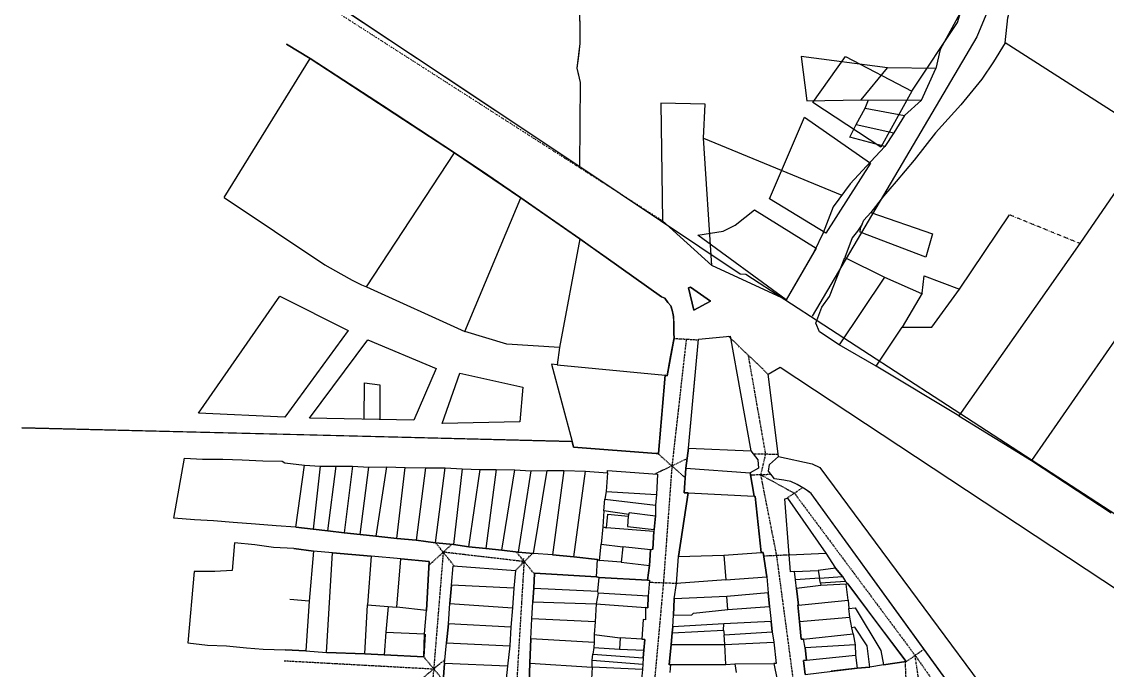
# Model space of a CAD drawing. Header units: millimetres. Extents: x 601939 to 603701, y 1317526 to 1318934.
# Drawn here: x 602226 to 602780, y 1317949 to 1318280 of the extents above; entities that cross this region are included whole.
import ezdxf

# ---------------------------------------------------------------- set-up
doc = ezdxf.new("R2010")
doc.units = ezdxf.units.MM
doc.linetypes.add('DASHED', pattern=[0.75, 0.5, -0.25])
doc.linetypes.add('DOT', pattern=[0.25, 0, -0.25])
for name, color, linetype in [('1', 7, 'Continuous'), ('12', 7, 'Continuous'), ('2', 7, 'Continuous'), ('50', 7, 'Continuous'), ('9', 7, 'Continuous'), ('CVL_CUADCON_LIN', 8, 'Continuous')]:
    doc.layers.add(name, color=color, linetype=linetype)

msp = doc.modelspace()

# ---------------------------------------------------------------- linework, layer by layer
at = {"layer": '1', "color": 1, "linetype": 'Continuous'}
for points in [[(602326.7, 1318327.48), (602372.08, 1318298.38), (602441.22, 1318252.34), (602510.36, 1318206.3), (602510.54, 1318227.69), (602510.73, 1318249.08), (602509.91, 1318252.81), (602509.09, 1318256.54), (602509.81, 1318262.81), (602510.54, 1318269.08), (602510.46, 1318291.86), (602510.39, 1318314.64), (602510.21, 1318354.83), (602431.12, 1318358.94), (602352.03, 1318363.04), (602350.5, 1318363.09)], [(602225.57, 1318072.89), (602366.06, 1318069.36), (602506.56, 1318065.82), (602507.12, 1318062.98), (602549.41, 1318059.63), (602550.53, 1318059.63), (602552.23, 1318079.64), (602553.92, 1318099.64), (602554.94, 1318099.44), (602556.75, 1318109.11), (602558.56, 1318118.78), (602558.41, 1318120.96), (602558.43, 1318123.07), (602558.45, 1318125.18), (602558.32, 1318127.44), (602558.19, 1318129.7), (602557.88, 1318131.32), (602557.57, 1318132.94), (602557.19, 1318133.98), (602556.81, 1318135.02), (602555.38, 1318136.8), (602553.8, 1318139.03), (602552.94, 1318139.38), (602552.07, 1318139.74), (602537.95, 1318149.72), (602523.83, 1318159.7), (602517.11, 1318164.49), (602510.39, 1318169.28), (602495.41, 1318179.77), (602480.37, 1318190.26), (602463.42, 1318201.78), (602446.48, 1318213.3), (602409.62, 1318237.34), (602372.76, 1318261.39), (602360.76, 1318268.77)], [(602568.6, 1318132.85), (602577.08, 1318137.43), (602566.91, 1318144.68), (602565.94, 1318144.32), (602568.6, 1318132.85)], [(602556.42, 1317947.91), (602556.87, 1317951.93), (602556.06, 1317951.72), (602557, 1317962.23), (602557.6, 1317968.07), (602557.85, 1317971.27), (602558.15, 1317977.1), (602558.49, 1317985.43), (602559.69, 1317993.25), (602560.79, 1318007.06), (602565.76, 1318039.55), (602563.63, 1318039.65), (602564.57, 1318052.19), (602565.93, 1318062.5), (602568.45, 1318090.27), (602570.97, 1318118.04)], [(602570.97, 1318118.04), (602587.18, 1318119.58), (602597.6, 1318061.01), (602601.16, 1318056.4), (602601.53, 1318052.28), (602597.36, 1318049.79), (602599.36, 1318037.92), (602599.92, 1318037.82), (602602.87, 1318009.14), (602603.94, 1318009.09), (602605.79, 1317996.81), (602606.46, 1317988.64), (602607.14, 1317981.63), (602608.01, 1317973.87), (602608.63, 1317968.59), (602609.45, 1317963.36), (602610.59, 1317952.55), (602609.42, 1317952.4), (602610.24, 1317948.28)], [(602611.78, 1318058.24), (602606.58, 1318100.26), (602612.72, 1318103.77), (602725.33, 1318029.44), (602837.94, 1317955.11)], [(602308.6, 1318057.31), (602317.8, 1318056.76), (602328.22, 1318056.78), (602338.08, 1318056.43), (602348.65, 1318055.89), (602358.41, 1318055.75), (602359.84, 1318054.88), (602369.95, 1318053.68), (602377.88, 1318053.28), (602386.07, 1318053.24), (602394.45, 1318053.2), (602402.69, 1318052.8), (602411.79, 1318052.97), (602421.19, 1318052.62), (602431.61, 1318052.33), (602441.62, 1318052.4), (602450.37, 1318051.85), (602459.62, 1318051.6), (602467.75, 1318051.51), (602477.2, 1318051.37), (602485.39, 1318050.87), (602493.77, 1318050.94), (602502.31, 1318051), (602513.29, 1318050.65), (602524.53, 1318049.81), (602524.58, 1318051.02), (602550.09, 1318049.13), (602549.45, 1318038.82), (602549.1, 1318033.39), (602548.96, 1318027.7), (602548.41, 1318020.95), (602548.11, 1318019.94), (602547.67, 1318010.9), (602546.45, 1318010.59), (602545.9, 1318002.47), (602545, 1317995.11), (602520.2, 1317996.35), (602518.98, 1317996.7), (602519.47, 1318005.54), (602507.42, 1318006.89), (602496.44, 1318007.89), (602486.68, 1318008.64), (602482.79, 1318008.94), (602478.9, 1318009.24), (602470.62, 1318010.4), (602462.48, 1318011.2), (602453.84, 1318012.11), (602445.96, 1318013.16), (602436.81, 1318014.17), (602426.95, 1318015.47), (602416.93, 1318016.22), (602406.36, 1318017.48), (602398.33, 1318018.28), (602390.09, 1318019.24), (602381.86, 1318020.24), (602374.23, 1318021.09), (602365.43, 1318022.1), (602355.42, 1318022.7), (602344.9, 1318023.6), (602333.51, 1318024.45), (602323.4, 1318025.25), (602313.69, 1318025.84), (602303.21, 1318026.69), (602308.6, 1318057.31)], [(602807.32, 1317904.72), (602774.62, 1317861.17), (602777.02, 1317853.26), (602775.27, 1317850.69), (602773.52, 1317848.13), (602772.63, 1317847.9), (602770.95, 1317847.74), (602769.33, 1317847.92), (602767.78, 1317848.27), (602766.43, 1317849.06), (602765.79, 1317849.59), (602697.14, 1317944.43), (602628.49, 1318039.27), (602626.91, 1318040.39), (602625.33, 1318041.5), (602621.36, 1318043.83), (602618, 1318045.4), (602616.28, 1318045.78), (602614.55, 1318046.16), (602612.11, 1318046.46), (602609.67, 1318046.76), (602606.76, 1318050.67), (602607.16, 1318054.17), (602611.78, 1318058.24)], [(602617.31, 1318007.89), (602615.07, 1318036.57), (602616.34, 1318036.82), (602635.91, 1318008.82), (602640.85, 1318001.11), (602644.52, 1317996.96), (602646.05, 1317994.42), (602647.12, 1317993.15), (602662.04, 1317973.3), (602676.97, 1317953.44), (602665.44, 1317951.75), (602658.37, 1317950.63), (602651.97, 1317950.11), (602638.71, 1317948.5)], [(602313.53, 1317999.45), (602310.34, 1317962.95), (602320.35, 1317961.89), (602330.11, 1317961.55), (602340.28, 1317960.44), (602348.82, 1317959.79), (602360.05, 1317959.5), (602370.58, 1317959.01), (602381.2, 1317958.16), (602400.62, 1317957.47), (602410.63, 1317956.87), (602430.71, 1317955.88), (602431.1, 1317967.56), (602432.09, 1317979.59), (602433.57, 1318004.62), (602419.03, 1318005.97), (602403.99, 1318007.27), (602384.26, 1318008.92), (602374.4, 1318009.83), (602364.44, 1318011.13), (602354.02, 1318011.78), (602344.51, 1318013.14), (602334.19, 1318014.04), (602333.06, 1317999.96), (602324.05, 1317999.51), (602313.53, 1317999.45)], [(602625.44, 1317946.88), (602624.57, 1317954.04), (602626.09, 1317954.14), (602625.42, 1317960.43), (602624.6, 1317964.95), (602623.28, 1317964.95), (602622.45, 1317973.88), (602621.67, 1317982.41), (602622.08, 1317982.26), (602621.05, 1317990.79), (602620.48, 1317995.15), (602619.91, 1317999.41), (602617.98, 1317999.31), (602617.31, 1318007.89)], [(602440.69, 1317943.46), (602441.29, 1317952.5), (602442.44, 1317962.95), (602443.39, 1317972.8), (602444.13, 1317983.06), (602444.93, 1317992.5), (602445.72, 1318002.4)], [(602445.72, 1318002.4), (602477.55, 1317999.95), (602476.8, 1317990.97), (602476.05, 1317980.96), (602475.26, 1317971.01), (602474.61, 1317961.52), (602473.56, 1317951.16), (602472.46, 1317941.37)], [(602484.51, 1317943), (602484.9, 1317952.7), (602485.43, 1317965.09), (602485.92, 1317975.24), (602486.42, 1317983.97), (602486.86, 1317990.93), (602487.21, 1317998.64)], [(602487.21, 1317998.64), (602518.98, 1317996.7), (602520.2, 1317996.35), (602545, 1317995.11), (602545.92, 1317995.06), (602545.27, 1317986.84), (602545.13, 1317980.95), (602543.86, 1317981.05), (602543.92, 1317974.8), (602542.75, 1317974.9), (602542, 1317964.9), (602543.63, 1317964.65), (602543.13, 1317959.22), (602542.78, 1317955.36), (602542.48, 1317952.21), (602542.39, 1317949.42), (602541.84, 1317944.29)]]:
    msp.add_lwpolyline(points, dxfattribs=at)
at = {"layer": '12', "color": 1, "linetype": 'DASHED'}
for p, q in [((602570.92, 1318117.57), (602558.47, 1318118.29)), ((602606.6, 1318100.09), (602586.3, 1318119.49)), ((602565.22, 1318057.08), (602548.72, 1318049.23)), ((602550.28, 1318059.63), (602564.21, 1318047.34)), ((602611.65, 1318059.27), (602598.93, 1318059.29)), ((602608.03, 1318048.96), (602597.56, 1318048.64)), ((602615.69, 1318036.69), (602624.06, 1318042.25)), ((602433.46, 1318002.77), (602445.02, 1318013.27)), ((602446.25, 1318002.36), (602436.78, 1318014.17)), ((602477.55, 1317999.95), (602486.26, 1318008.67)), ((602487.19, 1317998.2), (602478.11, 1318009.35)), ((602617.61, 1318007.9), (602604.21, 1318007.29)), ((602560.23, 1317993.29), (602545.82, 1317993.83)), ((602430.71, 1317955.88), (602440.72, 1317943.84)), ((602676.97, 1317953.44), (602686.02, 1317959.8)), ((602430.02, 1317944.93), (602441.5, 1317954.44)), ((602676.94, 1317943.8), (602676.54, 1317953.38))]:
    msp.add_line(p, q, dxfattribs=at)
at = {"layer": '2', "color": 1, "linetype": 'DOT'}
for p, q in [((602552.6, 1318178.48), (602279.64, 1318353.46)), ((602765.52, 1318166.95), (602729.63, 1318181.56))]:
    msp.add_line(p, q, dxfattribs=at)
at = {"layer": '2', "color": 1, "linetype": 'Continuous'}
for p, q in [((602510.54, 1318269.08), (602510.39, 1318314.64)), ((602372.08, 1318298.38), (602510.36, 1318206.3)), ((602360.76, 1318268.77), (602372.76, 1318261.39)), ((602509.09, 1318256.54), (602510.54, 1318269.08)), ((602802.68, 1318221.16), (602727.49, 1318269.42)), ((602623.3, 1318262.36), (602626.26, 1318239.74)), ((602667.43, 1318256.57), (602623.3, 1318262.36)), ((602510.73, 1318249.08), (602509.09, 1318256.54)), ((602653.99, 1318240.26), (602667.43, 1318256.57)), ((602692.11, 1318256.27), (602667.43, 1318256.57)), ((602684.78, 1318240.08), (602692.11, 1318256.27)), ((602510.36, 1318206.3), (602510.73, 1318249.08)), ((602551.73, 1318238.59), (602552.6, 1318178.48)), ((602574.39, 1318238), (602551.73, 1318238.59)), ((602573.44, 1318220.65), (602574.39, 1318238)), ((602626.26, 1318239.74), (602653.99, 1318240.26)), ((602653.99, 1318240.26), (602684.78, 1318240.08)), ((602656.1, 1318235.97), (602657.8, 1318240.33)), ((602684.78, 1318240.08), (602676.02, 1318232.27)), ((602651.42, 1318227.73), (602656.1, 1318235.97)), ((602656.1, 1318235.97), (602676.02, 1318232.27)), ((602676.02, 1318232.27), (602670.58, 1318223.51)), ((602651.42, 1318227.73), (602670.58, 1318223.51)), ((602670.58, 1318223.51), (602666.13, 1318216.54)), ((602802.68, 1318221.16), (602765.52, 1318166.95)), ((602573.44, 1318220.65), (602644.08, 1318191.54)), ((602577.7, 1318155.77), (602573.44, 1318220.65)), ((602401.51, 1318144.78), (602446.48, 1318213.3)), ((602446.48, 1318213.3), (602480.37, 1318190.26)), ((602838.99, 1318197.64), (602740.86, 1318056.17)), ((602328.9, 1318190.48), (602380.2, 1318155.98)), ((602451.67, 1318122), (602480.37, 1318190.26)), ((602480.37, 1318190.26), (602510.44, 1318169.28)), ((602658.87, 1318182.78), (602690.37, 1318171.9)), ((602552.6, 1318178.48), (602577.7, 1318155.77)), ((602704.13, 1318143.63), (602729.63, 1318181.56)), ((602687.03, 1318159.87), (602653.46, 1318172.74)), ((602690.37, 1318171.9), (602687.03, 1318159.87)), ((602510.44, 1318169.28), (602500.07, 1318113.89)), ((602765.52, 1318166.95), (602703.8, 1318078.91)), ((602380.2, 1318155.98), (602388.44, 1318151.47)), ((602615.68, 1318138.14), (602577.7, 1318155.77)), ((602645.56, 1318159.85), (602665.85, 1318149.79)), ((602388.44, 1318151.47), (602394.19, 1318148.23)), ((602665.85, 1318149.79), (602642.83, 1318115.21)), ((602685.08, 1318141.49), (602686.19, 1318150.42)), ((602686.19, 1318150.42), (602704.13, 1318143.63)), ((602394.19, 1318148.23), (602398.97, 1318145.85)), ((602398.97, 1318145.85), (602401.51, 1318144.78)), ((602401.51, 1318144.78), (602451.67, 1318122)), ((602689.98, 1318124.25), (602704.13, 1318143.63)), ((602685.08, 1318141.49), (602674.97, 1318124.23)), ((602473.23, 1318115.48), (602451.67, 1318122)), ((602661.6, 1318104.36), (602674.97, 1318124.23)), ((602674.97, 1318124.23), (602689.98, 1318124.25)), ((602500.07, 1318113.89), (602473.23, 1318115.48)), ((602500.07, 1318113.89), (602498.87, 1318105)), ((602661.6, 1318104.36), (602642.83, 1318115.21)), ((602498.87, 1318105), (602495.97, 1318105.3)), ((602495.97, 1318105.3), (602506.56, 1318065.82)), ((602498.87, 1318105), (602553.92, 1318099.64)), ((602703.8, 1318078.91), (602661.6, 1318104.36)), ((602703.8, 1318078.91), (602740.86, 1318056.17)), ((602506.56, 1318065.82), (602225.57, 1318072.89)), ((602565.93, 1318062.5), (602564.57, 1318052.19)), ((602565.93, 1318062.5), (602597.6, 1318061.01)), ((602359.84, 1318054.88), (602369.95, 1318053.68)), ((602740.86, 1318056.17), (602781.56, 1318029.42)), ((602365.43, 1318022.1), (602369.95, 1318053.68)), ((602369.95, 1318053.68), (602377.88, 1318053.28)), ((602377.88, 1318053.28), (602374.23, 1318021.09)), ((602377.88, 1318053.28), (602390.26, 1318053.22)), ((602381.86, 1318020.24), (602386.07, 1318053.24)), ((602386.07, 1318053.24), (602394.45, 1318053.2)), ((602394.45, 1318053.2), (602390.09, 1318019.24)), ((602394.45, 1318053.2), (602402.69, 1318052.8)), ((602398.33, 1318018.28), (602402.69, 1318052.8)), ((602402.69, 1318052.8), (602411.79, 1318052.97)), ((602411.79, 1318052.97), (602406.36, 1318017.48)), ((602411.79, 1318052.97), (602421.19, 1318052.62)), ((602416.93, 1318016.22), (602421.19, 1318052.62)), ((602421.19, 1318052.62), (602431.61, 1318052.33)), ((602431.61, 1318052.33), (602426.95, 1318015.47)), ((602431.61, 1318052.33), (602441.62, 1318052.4)), ((602436.81, 1318014.17), (602441.62, 1318052.4)), ((602441.62, 1318052.4), (602450.37, 1318051.85)), ((602450.37, 1318051.85), (602445.96, 1318013.16)), ((602450.37, 1318051.85), (602459.62, 1318051.6)), ((602453.84, 1318012.11), (602459.62, 1318051.6)), ((602459.62, 1318051.6), (602467.75, 1318051.51)), ((602467.75, 1318051.51), (602462.48, 1318011.2)), ((602467.75, 1318051.51), (602477.2, 1318051.37)), ((602470.62, 1318010.4), (602477.2, 1318051.37)), ((602477.2, 1318051.37), (602485.39, 1318050.87)), ((602485.39, 1318050.87), (602478.9, 1318009.24)), ((602485.39, 1318050.87), (602493.77, 1318050.94)), ((602486.68, 1318008.64), (602493.77, 1318050.94)), ((602493.77, 1318050.94), (602502.31, 1318051)), ((602502.31, 1318051), (602496.44, 1318007.89)), ((602502.31, 1318051), (602513.29, 1318050.65)), ((602507.42, 1318006.89), (602513.29, 1318050.65)), ((602513.29, 1318050.65), (602524.53, 1318049.81)), ((602524.53, 1318049.81), (602523.78, 1318040.36)), ((602564.57, 1318052.19), (602563.63, 1318039.65)), ((602564.57, 1318052.19), (602597.36, 1318049.79)), ((602599.36, 1318037.92), (602597.36, 1318049.79)), ((602523.78, 1318040.36), (602523.13, 1318036.35)), ((602523.78, 1318040.36), (602549.45, 1318038.82)), ((602549.45, 1318038.82), (602549.1, 1318033.39)), ((602565.76, 1318039.55), (602560.79, 1318007.06)), ((602563.63, 1318039.65), (602565.76, 1318039.55)), ((602565.76, 1318039.55), (602599.36, 1318037.92)), ((602522.73, 1318030.51), (602523.13, 1318036.35)), ((602523.13, 1318036.35), (602549.1, 1318033.39)), ((602549.1, 1318033.39), (602548.96, 1318027.7)), ((602599.92, 1318037.82), (602599.36, 1318037.92)), ((602602.87, 1318009.14), (602599.92, 1318037.82)), ((602522.73, 1318030.51), (602522.19, 1318022.19)), ((602535.39, 1318028.6), (602522.73, 1318030.51)), ((602524.07, 1318021.73), (602524.77, 1318028.74)), ((602524.77, 1318028.74), (602535.14, 1318027.74)), ((602535.14, 1318027.74), (602534.74, 1318022.46)), ((602535.64, 1318029.46), (602535.14, 1318027.74)), ((602548.96, 1318027.7), (602535.64, 1318029.46)), ((602548.41, 1318020.95), (602548.96, 1318027.7)), ((602365.43, 1318022.1), (602374.23, 1318021.09)), ((602522.19, 1318022.19), (602521.34, 1318013.46)), ((602522.19, 1318022.19), (602524.07, 1318021.73)), ((602548.11, 1318019.94), (602524.07, 1318021.73)), ((602534.74, 1318022.46), (602548.41, 1318020.95)), ((602374.23, 1318021.09), (602381.86, 1318020.24)), ((602381.86, 1318020.24), (602390.09, 1318019.24)), ((602390.09, 1318019.24), (602398.33, 1318018.28)), ((602398.33, 1318018.28), (602406.36, 1318017.48)), ((602406.36, 1318017.48), (602416.93, 1318016.22)), ((602416.93, 1318016.22), (602426.95, 1318015.47)), ((602547.67, 1318010.9), (602548.11, 1318019.94)), ((602548.41, 1318020.95), (602548.11, 1318019.94)), ((602364.44, 1318011.13), (602374.4, 1318009.83)), ((602426.95, 1318015.47), (602436.81, 1318014.17)), ((602436.81, 1318014.17), (602445.96, 1318013.16)), ((602445.96, 1318013.16), (602453.84, 1318012.11)), ((602453.84, 1318012.11), (602462.48, 1318011.2)), ((602462.48, 1318011.2), (602470.62, 1318010.4)), ((602470.62, 1318010.4), (602478.9, 1318009.24)), ((602520.49, 1318005.03), (602521.34, 1318013.46)), ((602521.34, 1318013.46), (602532.32, 1318012.05)), ((602532.32, 1318012.05), (602531.52, 1318004.18)), ((602546.45, 1318010.59), (602532.32, 1318012.05)), ((602545.9, 1318002.47), (602546.45, 1318010.59)), ((602546.45, 1318010.59), (602547.67, 1318010.9)), ((602374.4, 1318009.83), (602372.31, 1317984.29)), ((602384.26, 1318008.92), (602374.4, 1318009.83)), ((602381.2, 1317958.16), (602384.26, 1318008.92)), ((602384.26, 1318008.92), (602403.99, 1318007.27)), ((602403.99, 1318007.27), (602402.1, 1317982.4)), ((602419.03, 1318005.97), (602403.99, 1318007.27)), ((602416.99, 1317981.2), (602419.03, 1318005.97)), ((602478.9, 1318009.24), (602486.68, 1318008.64)), ((602496.44, 1318007.89), (602486.68, 1318008.64)), ((602496.44, 1318007.89), (602507.42, 1318006.89)), ((602507.42, 1318006.89), (602519.47, 1318005.54)), ((602518.98, 1317996.7), (602519.47, 1318005.54)), ((602519.47, 1318005.54), (602520.49, 1318005.03)), ((602531.52, 1318004.18), (602520.49, 1318005.03)), ((602559.69, 1317993.25), (602560.79, 1318007.06)), ((602560.79, 1318007.06), (602583.96, 1318007.85)), ((602583.96, 1318007.85), (602602.87, 1318009.14)), ((602583.96, 1318007.85), (602584.85, 1317995.21)), ((602603.94, 1318009.09), (602602.87, 1318009.14)), ((602605.79, 1317996.81), (602603.94, 1318009.09)), ((602617.31, 1318007.89), (602635.91, 1318008.82)), ((602617.98, 1317999.31), (602617.31, 1318007.89)), ((602635.91, 1318008.82), (602640.85, 1318001.11)), ((602444.93, 1317992.5), (602445.72, 1318002.4)), ((602445.72, 1318002.4), (602477.55, 1317999.95)), ((602477.55, 1317999.95), (602476.8, 1317990.97)), ((602531.52, 1318004.18), (602545.9, 1318002.47)), ((602545, 1317995.11), (602545.9, 1318002.47)), ((602619.91, 1317999.41), (602617.98, 1317999.31)), ((602619.91, 1317999.41), (602632.11, 1317999.99)), ((602620.48, 1317995.15), (602619.91, 1317999.41)), ((602640.85, 1318001.11), (602632.11, 1317999.99)), ((602632.11, 1317999.99), (602632.78, 1317995.98)), ((602644.52, 1317996.96), (602640.85, 1318001.11)), ((602520.2, 1317996.35), (602518.98, 1317996.7)), ((602519.65, 1317989.39), (602520.2, 1317996.35)), ((602520.2, 1317996.35), (602545, 1317995.11)), ((602545, 1317995.11), (602545.92, 1317995.06)), ((602545.92, 1317995.06), (602545.27, 1317986.84)), ((602584.85, 1317995.21), (602559.69, 1317993.25)), ((602584.85, 1317995.21), (602605.79, 1317996.81)), ((602605.79, 1317996.81), (602606.46, 1317988.64)), ((602632.78, 1317995.98), (602620.48, 1317995.15)), ((602621.05, 1317990.79), (602620.48, 1317995.15)), ((602632.78, 1317995.98), (602644.52, 1317996.96)), ((602633.14, 1317993.44), (602632.78, 1317995.98)), ((602646.05, 1317994.42), (602633.14, 1317993.44)), ((602644.52, 1317996.96), (602646.05, 1317994.42)), ((602646.05, 1317994.42), (602647.12, 1317993.15)), ((602444.93, 1317992.5), (602444.13, 1317983.06)), ((602476.8, 1317990.97), (602444.93, 1317992.5)), ((602476.8, 1317990.97), (602476.05, 1317980.96)), ((602486.86, 1317990.93), (602486.42, 1317983.97)), ((602486.86, 1317990.93), (602519.65, 1317989.39)), ((602519.8, 1317988.38), (602518.8, 1317982.95)), ((602519.8, 1317988.38), (602519.65, 1317989.39)), ((602545.27, 1317986.84), (602519.8, 1317988.38)), ((602558.49, 1317985.43), (602559.69, 1317993.25)), ((602606.46, 1317988.64), (602585.37, 1317986.63)), ((602607.14, 1317981.63), (602606.46, 1317988.64)), ((602633.4, 1317992.22), (602621.05, 1317990.79)), ((602621.05, 1317990.79), (602622.08, 1317982.26)), ((602633.14, 1317993.44), (602633.4, 1317992.22)), ((602646.25, 1317993), (602633.4, 1317992.22)), ((602647.39, 1317984.83), (602646.25, 1317993)), ((602372.31, 1317984.29), (602362.45, 1317985.14)), ((602372.31, 1317984.29), (602370.58, 1317959.01)), ((602443.39, 1317972.8), (602444.13, 1317983.06)), ((602444.13, 1317983.06), (602476.05, 1317980.96)), ((602485.92, 1317975.24), (602486.42, 1317983.97)), ((602486.42, 1317983.97), (602518.8, 1317982.95)), ((602518.8, 1317982.95), (602518.3, 1317973.76)), ((602518.8, 1317982.95), (602543.86, 1317981.05)), ((602545.13, 1317980.95), (602545.27, 1317986.84)), ((602558.49, 1317985.43), (602558.15, 1317977.1)), ((602585.37, 1317986.63), (602558.49, 1317985.43)), ((602585.94, 1317980.08), (602585.37, 1317986.63)), ((602622.08, 1317982.26), (602647.39, 1317984.83)), ((602647.39, 1317984.83), (602647.75, 1317980.61)), ((602400.62, 1317957.47), (602402.1, 1317982.4)), ((602402.1, 1317982.4), (602412.67, 1317981.55)), ((602412.67, 1317981.55), (602411.47, 1317968.5)), ((602412.67, 1317981.55), (602416.99, 1317981.2)), ((602432.09, 1317979.59), (602416.99, 1317981.2)), ((602431.1, 1317967.56), (602432.09, 1317979.59)), ((602476.05, 1317980.96), (602475.26, 1317971.01)), ((602543.86, 1317981.05), (602545.13, 1317980.95)), ((602543.86, 1317981.05), (602543.92, 1317974.8)), ((602558.15, 1317977.1), (602567.55, 1317977.32)), ((602567.55, 1317977.32), (602568.46, 1317978.18)), ((602568.46, 1317978.18), (602585.94, 1317980.08)), ((602585.94, 1317980.08), (602607.14, 1317981.63)), ((602607.14, 1317981.63), (602608.01, 1317973.87)), ((602622.08, 1317982.26), (602621.67, 1317982.41)), ((602621.67, 1317982.41), (602622.45, 1317973.88)), ((602647.75, 1317980.61), (602650.9, 1317980.87)), ((602648.26, 1317976.2), (602647.75, 1317980.61)), ((602650.9, 1317980.87), (602663.95, 1317959.16)), ((602443.39, 1317972.8), (602442.44, 1317962.95)), ((602475.26, 1317971.01), (602443.39, 1317972.8)), ((602485.43, 1317965.09), (602485.92, 1317975.24)), ((602518.3, 1317973.76), (602485.92, 1317975.24)), ((602518.3, 1317973.76), (602517.76, 1317967.36)), ((602542.75, 1317974.9), (602542, 1317964.9)), ((602543.92, 1317974.8), (602542.75, 1317974.9)), ((602557.85, 1317971.27), (602558.15, 1317977.1)), ((602583.82, 1317972.77), (602557.85, 1317971.27)), ((602583.78, 1317969.52), (602583.82, 1317972.77)), ((602608.01, 1317973.87), (602583.82, 1317972.77)), ((602608.63, 1317968.59), (602608.01, 1317973.87)), ((602622.45, 1317973.88), (602648.26, 1317976.2)), ((602622.45, 1317973.88), (602623.28, 1317964.95)), ((602649.19, 1317970.77), (602648.26, 1317976.2)), ((602411.47, 1317968.5), (602410.63, 1317956.87)), ((602411.47, 1317968.5), (602431.1, 1317967.56)), ((602475.26, 1317971.01), (602474.61, 1317961.52)), ((602517.76, 1317967.36), (602531.03, 1317965.5)), ((602517.76, 1317967.36), (602517.76, 1317963.2)), ((602557.6, 1317968.07), (602557, 1317962.23)), ((602557.85, 1317971.27), (602557.6, 1317968.07)), ((602557.6, 1317968.07), (602583.78, 1317969.52)), ((602583.78, 1317969.52), (602583.98, 1317967.19)), ((602583.98, 1317967.19), (602608.63, 1317968.59)), ((602584.4, 1317962.26), (602583.98, 1317967.19)), ((602608.63, 1317968.59), (602609.45, 1317963.36)), ((602624.6, 1317964.95), (602649.96, 1317967.62)), ((602650.81, 1317971.02), (602649.19, 1317970.77)), ((602649.96, 1317967.62), (602649.19, 1317970.77)), ((602649.96, 1317967.62), (602650.88, 1317961.94)), ((602656.98, 1317961.54), (602650.81, 1317971.02)), ((602441.29, 1317952.5), (602442.44, 1317962.95)), ((602442.44, 1317962.95), (602474.61, 1317961.52)), ((602474.61, 1317961.52), (602473.56, 1317951.16)), ((602485.43, 1317965.09), (602484.9, 1317952.7)), ((602517.76, 1317963.2), (602485.43, 1317965.09)), ((602517.62, 1317960.71), (602517.11, 1317957.26)), ((602517.76, 1317963.2), (602517.62, 1317960.71)), ((602517.62, 1317960.71), (602530.68, 1317959.81)), ((602531.03, 1317965.5), (602530.68, 1317959.81)), ((602542, 1317964.9), (602531.03, 1317965.5)), ((602543.63, 1317964.65), (602542, 1317964.9)), ((602543.13, 1317959.22), (602543.63, 1317964.65)), ((602557, 1317962.23), (602556.06, 1317951.72)), ((602557, 1317962.23), (602584.4, 1317962.26)), ((602584.4, 1317962.26), (602609.45, 1317963.36)), ((602584.87, 1317951.91), (602584.4, 1317962.26)), ((602609.45, 1317963.36), (602610.59, 1317952.55)), ((602623.28, 1317964.95), (602624.6, 1317964.95)), ((602625.42, 1317960.43), (602624.6, 1317964.95)), ((602650.88, 1317961.94), (602625.42, 1317960.43)), ((602650.88, 1317961.94), (602651.09, 1317956.66)), ((602658.37, 1317950.63), (602656.98, 1317961.54)), ((602370.58, 1317959.01), (602360.05, 1317959.5)), ((602370.58, 1317959.01), (602381.2, 1317958.16)), ((602400.62, 1317957.47), (602381.2, 1317958.16)), ((602410.63, 1317956.87), (602400.62, 1317957.47)), ((602516.71, 1317954.26), (602517.11, 1317957.26)), ((602517.11, 1317957.26), (602542.78, 1317955.36)), ((602530.68, 1317959.81), (602543.13, 1317959.22)), ((602542.78, 1317955.36), (602542.48, 1317952.21)), ((602542.78, 1317955.36), (602543.13, 1317959.22)), ((602625.42, 1317960.43), (602626.09, 1317954.14)), ((602626.09, 1317954.14), (602651.09, 1317956.66)), ((602651.09, 1317956.66), (602651.97, 1317950.11)), ((602663.95, 1317959.16), (602665.44, 1317951.75)), ((602441.29, 1317952.5), (602440.69, 1317943.46)), ((602473.56, 1317951.16), (602441.29, 1317952.5)), ((602473.56, 1317951.16), (602472.46, 1317941.37)), ((602484.9, 1317952.7), (602484.51, 1317943)), ((602484.9, 1317952.7), (602516.67, 1317950.56)), ((602516.67, 1317950.56), (602516.12, 1317941.37)), ((602516.67, 1317950.56), (602516.71, 1317954.26)), ((602542.39, 1317949.42), (602516.67, 1317950.56)), ((602516.71, 1317954.26), (602542.48, 1317952.21)), ((602542.39, 1317949.42), (602541.29, 1317939.16)), ((602542.48, 1317952.21), (602542.39, 1317949.42)), ((602556.06, 1317951.72), (602556.87, 1317951.93)), ((602556.42, 1317947.91), (602556.87, 1317951.93)), ((602556.87, 1317951.93), (602584.87, 1317951.91)), ((602584.87, 1317951.91), (602589.55, 1317952.32)), ((602589.55, 1317952.32), (602609.42, 1317952.4)), ((602589.55, 1317952.32), (602590.17, 1317947.8)), ((602610.59, 1317952.55), (602609.42, 1317952.4)), ((602609.42, 1317952.4), (602611.06, 1317944.17)), ((602651.97, 1317950.11), (602658.37, 1317950.63)), ((602665.44, 1317951.75), (602658.37, 1317950.63))]:
    msp.add_line(p, q, dxfattribs=at)
for points in [[(602727.49, 1318269.42), (602728.78, 1318282.18), (602730.93, 1318289.87), (602735.55, 1318301.42), (602740.18, 1318312.21), (602742.28, 1318322.18), (602745.13, 1318333.45), (602752.59, 1318356.26)], [(602725.17, 1318332.43), (602721.34, 1318326.63), (602715.38, 1318304.86), (602694.22, 1318265.99), (602692.11, 1318256.27)], [(602727.49, 1318269.42), (602721.56, 1318259.63), (602715.62, 1318250.85), (602704.92, 1318237.66), (602691.96, 1318223.4), (602681.02, 1318209.43), (602671.81, 1318198.56), (602665.33, 1318191.05), (602658.87, 1318182.78)], [(602328.9, 1318190.48), (602372.76, 1318261.39), (602446.48, 1318213.3)], [(602666.13, 1318216.54), (602648.23, 1318221.3), (602648.23, 1318221.3), (602651.42, 1318227.73)], [(602666.13, 1318216.54), (602658.9, 1318208.76), (602648.42, 1318197.36), (602639.73, 1318185.73)], [(602510.36, 1318206.3), (602592.15, 1318151.36), (602595.05, 1318151.31), (602873.76, 1317970.18)], [(602639.73, 1318185.73), (602634.64, 1318172.38), (602629.98, 1318162.87), (602615.68, 1318138.14)], [(602653.46, 1318172.74), (602653.68, 1318174.78), (602655.38, 1318178.89), (602658.87, 1318182.78)], [(602654.53, 1318176.83), (602652.18, 1318173.22), (602649.44, 1318169.86), (602645.56, 1318159.85)], [(602510.39, 1318169.28), (602523.83, 1318159.7), (602552.07, 1318139.74), (602553.8, 1318139.03), (602555.38, 1318136.8), (602556.81, 1318135.02), (602557.57, 1318132.94), (602558.19, 1318129.7), (602558.45, 1318125.18), (602558.41, 1318120.96), (602558.56, 1318118.78), (602554.94, 1318099.44), (602553.92, 1318099.64)], [(602642.83, 1318115.21), (602632.78, 1318121.9), (602630.92, 1318126.2), (602633.82, 1318134.4), (602637.79, 1318139.83), (602645.56, 1318159.85)], [(602665.85, 1318149.79), (602684.83, 1318141.48), (602684.83, 1318141.48), (602685.08, 1318141.49)], [(602568.6, 1318132.85), (602565.94, 1318144.32), (602566.91, 1318144.68), (602577.08, 1318137.43), (602568.6, 1318132.85)], [(602565.93, 1318062.5), (602570.97, 1318118.04), (602587.18, 1318119.58), (602597.6, 1318061.01)], [(602553.92, 1318099.64), (602550.53, 1318059.63), (602549.41, 1318059.63)], [(602611.78, 1318058.24), (602606.58, 1318100.26), (602612.72, 1318103.77), (602837.94, 1317955.11), (602840.03, 1317948.26), (602774.62, 1317861.17)], [(602549.41, 1318059.63), (602507.12, 1318062.98), (602506.56, 1318065.82)], [(602597.6, 1318061.01), (602601.16, 1318056.4), (602601.53, 1318052.28), (602597.36, 1318049.79)], [(602774.62, 1317861.17), (602777.02, 1317853.26), (602773.52, 1317848.13), (602771.74, 1317847.67), (602770.17, 1317847.82), (602768.49, 1317848.02), (602767.06, 1317848.52), (602765.79, 1317849.59), (602628.49, 1318039.27), (602625.33, 1318041.5), (602621.36, 1318043.83), (602618, 1318045.4), (602614.55, 1318046.16), (602609.67, 1318046.76), (602606.76, 1318050.67), (602607.16, 1318054.17), (602611.78, 1318058.24)], [(602611.78, 1318058.24), (602629.02, 1318054.45), (602632.83, 1318052.63), (602774.62, 1317861.17)], [(602524.53, 1318049.81), (602524.58, 1318051.02), (602550.09, 1318049.13), (602549.45, 1318038.82)], [(602617.31, 1318007.89), (602615.07, 1318036.57), (602616.34, 1318036.82), (602635.91, 1318008.82)], [(602419.03, 1318005.97), (602433.57, 1318004.62), (602432.09, 1317979.59)], [(602518.98, 1317996.7), (602487.21, 1317998.64), (602486.86, 1317990.93)], [(602665.44, 1317951.75), (602676.97, 1317953.44), (602647.12, 1317993.15), (602646.25, 1317993)], [(602431.4, 1317967.51), (602430.71, 1317955.88), (602410.63, 1317956.87)], [(602626.09, 1317954.14), (602624.57, 1317954.04), (602625.44, 1317946.88), (602651.97, 1317950.11)]]:
    msp.add_lwpolyline(points, dxfattribs=at)
at = {"layer": '50', "color": 1, "linetype": 'Continuous'}
for points in [[(602745.71, 1318475.85), (602768.79, 1318425.04), (602749.16, 1318386.15), (602736.37, 1318347.12), (602721.2, 1318300.57), (602718.38, 1318285.63), (602713.04, 1318272.41), (602628.91, 1318129.75)], [(602679.84, 1318244.66), (602703.21, 1318279.8), (602726.63, 1318357.52)]]:
    msp.add_lwpolyline(points, dxfattribs=at)
for points in [[(602645.93, 1318262.47), (602679.84, 1318244.66), (602663.95, 1318216.13), (602629.35, 1318238.99)], [(602625.04, 1318231.38), (602658.77, 1318208.01), (602636.02, 1318172.21), (602607.25, 1318189.8)], [(602599.57, 1318184.1), (602631.07, 1318164.57), (602615.68, 1318138.14), (602570.69, 1318171.14), (602583.6, 1318173.15), (602589.69, 1318176.22)], [(602357.35, 1318140.11), (602392.15, 1318122.56), (602359.9, 1318078.21), (602315.72, 1318080.29)], [(602402.14, 1318117.76), (602437.03, 1318103.19), (602425.77, 1318076.8), (602372.51, 1318077.71)], [(602449.11, 1318100.76), (602481.25, 1318093.64), (602479.85, 1318075.9), (602440.2, 1318075.04)]]:
    msp.add_lwpolyline(points, close=True, dxfattribs=at)
at = {"layer": '9', "color": 1, "linetype": 'DASHED'}
for p, q in [((602564.7, 1318117.93), (602557.39, 1318053.36)), ((602605.29, 1318059.28), (602596.45, 1318109.79)), ((602602.79, 1318048.8), (602605.29, 1318059.28)), ((602557.39, 1318053.36), (602553.02, 1317993.56)), ((602610.91, 1318007.59), (602602.79, 1318048.8)), ((602602.79, 1318048.8), (602619.87, 1318039.47)), ((602619.87, 1318039.47), (602681.49, 1317956.62)), ((602440.67, 1318009.32), (602435.82, 1317949.73)), ((602482.08, 1318004.48), (602440.67, 1318009.32)), ((602480.48, 1318002.62), (602481.84, 1318006.22)), ((602619.86, 1317940.61), (602610.91, 1318007.59)), ((602476.79, 1317917.25), (602482.08, 1318004.48)), ((602553.02, 1317993.56), (602547.05, 1317927.68)), ((602681.49, 1317956.62), (602698.11, 1317933)), ((602685.89, 1317927.47), (602681.49, 1317956.62)), ((602359.5, 1317953.89), (602435.82, 1317949.73)), ((602435.82, 1317949.73), (602430.37, 1317891.23)), ((602435.82, 1317949.73), (602438.54, 1317952.12))]:
    msp.add_line(p, q, dxfattribs=at)
at = {"layer": 'CVL_CUADCON_LIN', "color": 1, "ltscale": 0.5, "flags": 128}
msp.add_lwpolyline([(602408.3, 1318077.1), (602400.3, 1318077.24), (602400.51, 1318095.79), (602408.3, 1318094.82)], close=True, dxfattribs=at)

doc.saveas('drawing.dxf')
